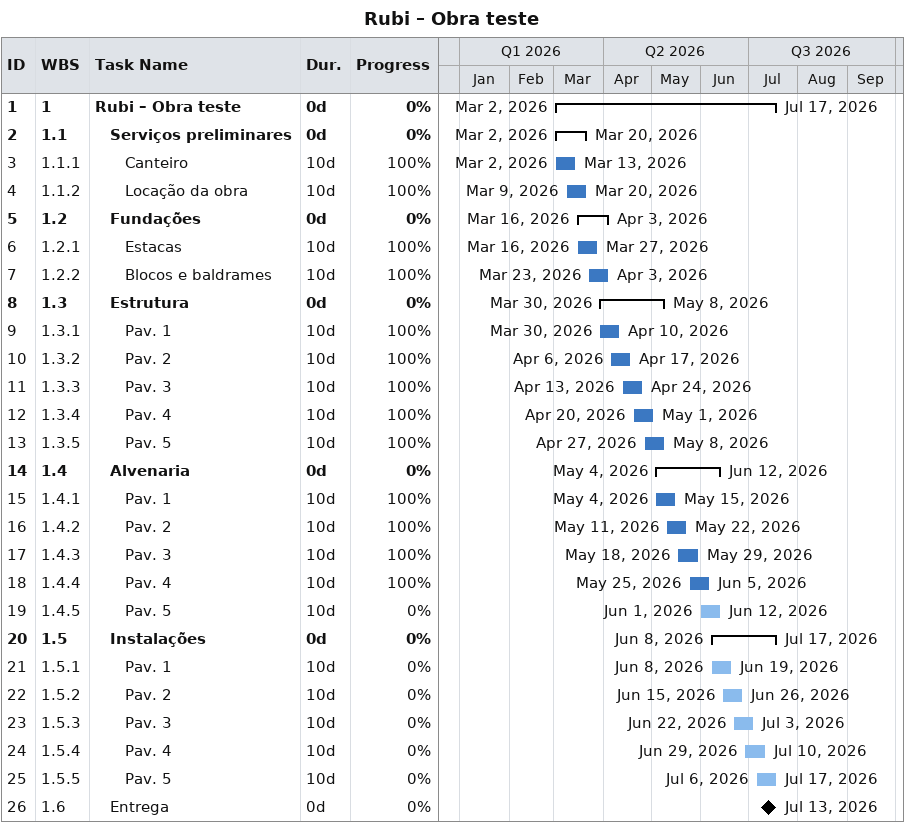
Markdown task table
Rubi – Obra teste

| ID | WBS | Task | Duration | Start | Finish | % complete |
|---|---|---|---|---|---|---|
| 1 | 1 | **Rubi – Obra teste** | 0d | 2026-03-02 | 2026-07-17 | 0 |
| 2 | 1.1 | **Serviços preliminares** | 0d | 2026-03-02 | 2026-03-20 | 0 |
| 3 | 1.1.1 | Canteiro | 10d | 2026-03-02 | 2026-03-13 | 100 |
| 4 | 1.1.2 | Locação da obra | 10d | 2026-03-09 | 2026-03-20 | 100 |
| 5 | 1.2 | **Fundações** | 0d | 2026-03-16 | 2026-04-03 | 0 |
| 6 | 1.2.1 | Estacas | 10d | 2026-03-16 | 2026-03-27 | 100 |
| 7 | 1.2.2 | Blocos e baldrames | 10d | 2026-03-23 | 2026-04-03 | 100 |
| 8 | 1.3 | **Estrutura** | 0d | 2026-03-30 | 2026-05-08 | 0 |
| 9 | 1.3.1 | Pav. 1 | 10d | 2026-03-30 | 2026-04-10 | 100 |
| 10 | 1.3.2 | Pav. 2 | 10d | 2026-04-06 | 2026-04-17 | 100 |
| 11 | 1.3.3 | Pav. 3 | 10d | 2026-04-13 | 2026-04-24 | 100 |
| 12 | 1.3.4 | Pav. 4 | 10d | 2026-04-20 | 2026-05-01 | 100 |
| 13 | 1.3.5 | Pav. 5 | 10d | 2026-04-27 | 2026-05-08 | 100 |
| 14 | 1.4 | **Alvenaria** | 0d | 2026-05-04 | 2026-06-12 | 0 |
| 15 | 1.4.1 | Pav. 1 | 10d | 2026-05-04 | 2026-05-15 | 100 |
| 16 | 1.4.2 | Pav. 2 | 10d | 2026-05-11 | 2026-05-22 | 100 |
| 17 | 1.4.3 | Pav. 3 | 10d | 2026-05-18 | 2026-05-29 | 100 |
| 18 | 1.4.4 | Pav. 4 | 10d | 2026-05-25 | 2026-06-05 | 100 |
| 19 | 1.4.5 | Pav. 5 | 10d | 2026-06-01 | 2026-06-12 | 0 |
| 20 | 1.5 | **Instalações** | 0d | 2026-06-08 | 2026-07-17 | 0 |
| 21 | 1.5.1 | Pav. 1 | 10d | 2026-06-08 | 2026-06-19 | 0 |
| 22 | 1.5.2 | Pav. 2 | 10d | 2026-06-15 | 2026-06-26 | 0 |
| 23 | 1.5.3 | Pav. 3 | 10d | 2026-06-22 | 2026-07-03 | 0 |
| 24 | 1.5.4 | Pav. 4 | 10d | 2026-06-29 | 2026-07-10 | 0 |
| 25 | 1.5.5 | Pav. 5 | 10d | 2026-07-06 | 2026-07-17 | 0 |
| 26 | 1.6 | Entrega | 0d | 2026-07-13 | 2026-07-13 | 0 |
